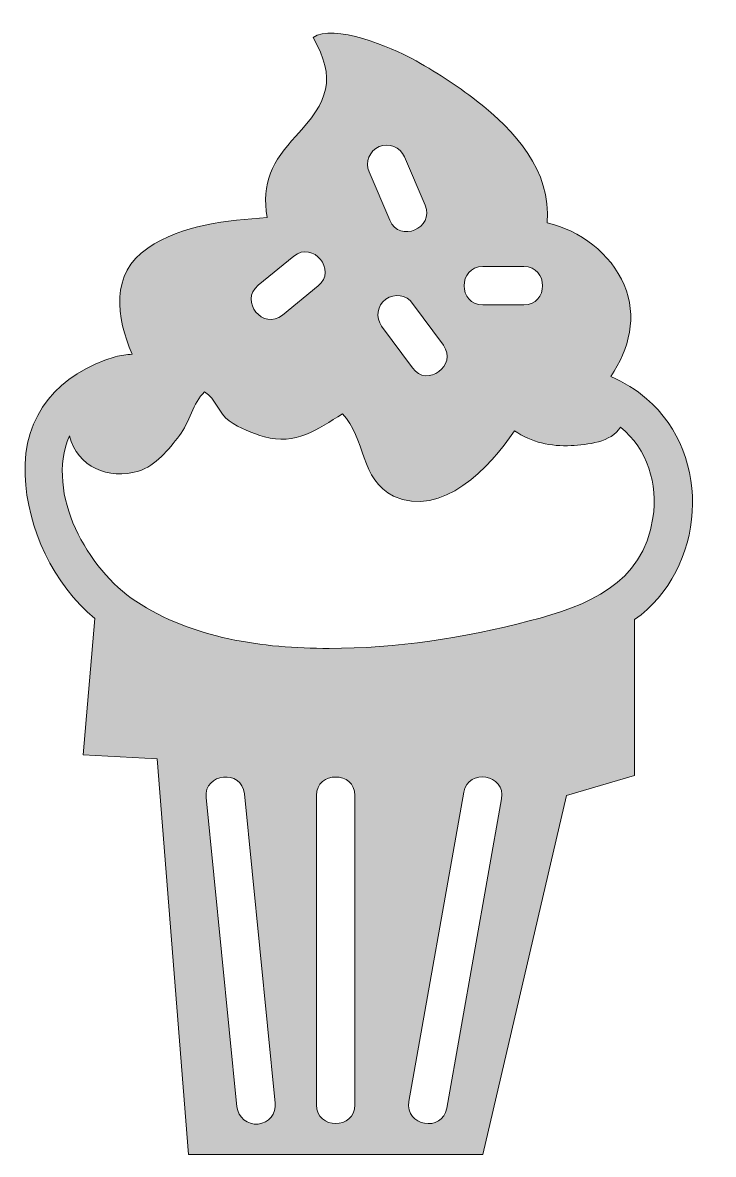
# Model space of a CAD drawing. Header units: inches. Extents: x 0 to 62, y 0 to 103.
import ezdxf

# ---------------------------------------------------------------- set-up
doc = ezdxf.new("R2010")
doc.units = ezdxf.units.IN
doc.header["$MEASUREMENT"] = 0
doc.layers.add('Layer 1', color=7, linetype='Continuous')

msp = doc.modelspace()

# ---------------------------------------------------------------- hatches: boundary and pattern name
at = {"layer": 'Layer 1', "true_color": 0xe80360}
h = msp.add_hatch(color=232, dxfattribs=at)
h.dxf.hatch_style = 2
edge = h.paths.add_edge_path()
edge.add_spline(control_points=[(56.33, 68.47), (55.38, 69.28), (54.3, 69.95), (53.11, 70.48), (54.77, 72.96), (55.52, 75.94), (54.3, 78.78), (53.07, 81.64), (50.34, 83.72), (47.33, 84.4), (47.7, 89.17), (44.42, 92.73), (40.93, 95.47), (39.09, 96.9), (37.12, 98.16), (35.08, 99.28), (33.34, 100.24), (27.92, 102.54), (26.12, 101.18), (28.23, 97.48), (27.52, 95.41), (24.55, 92.25), (22.45, 90.03), (21.4, 87.98), (21.96, 84.89), (18.3, 84.6), (14.26, 84.26), (11.13, 82.12), (7.73, 79.8), (8.26, 75.82), (9.72, 72.5), (9.21, 72.45), (8.69, 72.4), (8.19, 72.26), (3.1, 70.78), (-0.21, 67), (0.01, 61.55), (0.2, 56.75), (2.6, 51.61), (6.33, 48.55), (6.33, 48.55), (5.27, 36.21), (5.27, 36.21), (5.27, 36.21), (11.99, 35.84), (11.99, 35.84), (11.99, 35.84), (14.84, 0), (14.84, 0), (14.84, 0), (41.49, 0), (41.49, 0), (41.49, 0), (49.09, 32.51), (49.09, 32.51), (49.09, 32.51), (55.25, 34.34), (55.25, 34.34), (55.25, 34.34), (55.25, 48.45), (55.25, 48.45), (61.69, 52.98), (62.39, 63.33), (56.33, 68.47)], knot_values=[0, 0, 0, 0, 1, 1, 1, 2, 2, 2, 3, 3, 3, 4, 4, 4, 5, 5, 5, 6, 6, 6, 7, 7, 7, 8, 8, 8, 9, 9, 9, 10, 10, 10, 11, 11, 11, 12, 12, 12, 13, 13, 13, 14, 14, 14, 15, 15, 15, 16, 16, 16, 17, 17, 17, 18, 18, 18, 19, 19, 19, 20, 20, 20, 21, 21, 21, 21], degree=3, periodic=1)
edge = h.paths.add_edge_path()
edge.add_spline(control_points=[(41.49, 80.45), (41.49, 80.45), (45.22, 80.45), (45.22, 80.45), (47.47, 80.45), (47.47, 76.96), (45.22, 76.96), (45.22, 76.96), (41.49, 76.96), (41.49, 76.96), (39.24, 76.96), (39.24, 80.45), (41.49, 80.45)], knot_values=[0, 0, 0, 0, 1, 1, 1, 2, 2, 2, 3, 3, 3, 4, 4, 4, 4], degree=3, periodic=1)
edge = h.paths.add_edge_path()
edge.add_spline(control_points=[(35.12, 71.25), (35.12, 71.25), (32.33, 75.04), (32.33, 75.04), (31.76, 75.82), (31.93, 76.91), (32.7, 77.48), (33.48, 78.05), (34.57, 77.88), (35.14, 77.1), (35.14, 77.1), (37.92, 73.31), (37.92, 73.31), (39.25, 71.5), (36.45, 69.44), (35.12, 71.25)], knot_values=[0, 0, 0, 0, 1, 1, 1, 2, 2, 2, 3, 3, 3, 4, 4, 4, 5, 5, 5, 5], degree=3, periodic=1)
edge = h.paths.add_edge_path()
edge.add_spline(control_points=[(32.11, 91.31), (33, 91.69), (34.02, 91.27), (34.4, 90.39), (34.4, 90.39), (36.27, 85.99), (36.27, 85.99), (37.15, 83.93), (33.95, 82.56), (33.07, 84.63), (33.07, 84.63), (31.19, 89.02), (31.19, 89.02), (30.82, 89.91), (31.23, 90.93), (32.11, 91.31)], knot_values=[0, 0, 0, 0, 1, 1, 1, 2, 2, 2, 3, 3, 3, 4, 4, 4, 5, 5, 5, 5], degree=3, periodic=1)
edge = h.paths.add_edge_path()
edge.add_spline(control_points=[(21.14, 78.74), (21.14, 78.74), (24.37, 81.38), (24.37, 81.38), (26.11, 82.8), (28.32, 80.1), (26.58, 78.68), (26.58, 78.68), (23.34, 76.04), (23.34, 76.04), (21.6, 74.62), (19.4, 77.31), (21.14, 78.74)], knot_values=[0, 0, 0, 0, 1, 1, 1, 2, 2, 2, 3, 3, 3, 4, 4, 4, 4], degree=3, periodic=1)
edge = h.paths.add_edge_path()
edge.add_spline(control_points=[(21.13, 2.75), (20.17, 2.65), (19.32, 3.35), (19.22, 4.31), (19.22, 4.31), (16.42, 32.33), (16.42, 32.33), (16.2, 34.57), (19.67, 34.92), (19.89, 32.68), (19.89, 32.68), (22.69, 4.65), (22.69, 4.65), (22.78, 3.7), (22.09, 2.84), (21.13, 2.75)], knot_values=[0, 0, 0, 0, 1, 1, 1, 2, 2, 2, 3, 3, 3, 4, 4, 4, 5, 5, 5, 5], degree=3, periodic=1)
edge = h.paths.add_edge_path()
edge.add_spline(control_points=[(29.91, 4.48), (29.91, 2.23), (26.42, 2.23), (26.42, 4.48), (26.42, 4.48), (26.42, 32.51), (26.42, 32.51), (26.42, 34.75), (29.91, 34.75), (29.91, 32.51), (29.91, 32.51), (29.91, 4.48), (29.91, 4.48)], knot_values=[0, 0, 0, 0, 1, 1, 1, 2, 2, 2, 3, 3, 3, 4, 4, 4, 4], degree=3, periodic=1)
edge = h.paths.add_edge_path()
edge.add_spline(control_points=[(43.2, 32.2), (43.2, 32.2), (38.23, 4.18), (38.23, 4.18), (37.84, 1.96), (34.41, 2.57), (34.8, 4.78), (34.8, 4.78), (39.77, 32.81), (39.77, 32.81), (40.16, 35.02), (43.59, 34.42), (43.2, 32.2)], knot_values=[0, 0, 0, 0, 1, 1, 1, 2, 2, 2, 3, 3, 3, 4, 4, 4, 4], degree=3, periodic=1)
edge = h.paths.add_edge_path()
edge.add_spline(control_points=[(56.92, 57.67), (56.02, 51.66), (50.97, 49.69), (45.7, 48.33), (39.79, 46.79), (33.67, 45.84), (27.56, 45.84), (21.56, 45.84), (15.15, 46.75), (10.05, 50.12), (5.71, 53), (1.81, 59.82), (4.03, 65.09), (4.75, 62.3), (7.6, 61.08), (10.28, 61.9), (11.88, 62.4), (13.02, 63.85), (14.01, 65.12), (14.92, 66.28), (15.21, 68.14), (16.29, 69.08), (17.29, 68.45), (17.56, 67.16), (18.52, 66.46), (19.46, 65.78), (20.61, 65.34), (21.72, 65.02), (24.48, 64.23), (26.55, 65.68), (28.77, 67.1), (30.91, 64.94), (30.38, 61.07), (33.41, 59.65), (37.79, 57.58), (42.15, 62.28), (44.37, 65.55), (45.91, 64.5), (47.66, 64.13), (49.51, 64.22), (50.95, 64.3), (53.15, 64.51), (53.98, 65.89), (56.43, 63.86), (57.38, 60.77), (56.92, 57.67)], knot_values=[0, 0, 0, 0, 1, 1, 1, 2, 2, 2, 3, 3, 3, 4, 4, 4, 5, 5, 5, 6, 6, 6, 7, 7, 7, 8, 8, 8, 9, 9, 9, 10, 10, 10, 11, 11, 11, 12, 12, 12, 13, 13, 13, 14, 14, 14, 15, 15, 15, 15], degree=3, periodic=1)

# ---------------------------------------------------------------- linework, layer by layer
at = {"layer": 'Layer 1', "lineweight": 0}
for points, knots in [([(56.33, 68.47), (55.38, 69.28), (54.3, 69.95), (53.11, 70.48), (54.77, 72.96), (55.52, 75.94), (54.3, 78.78), (53.07, 81.64), (50.34, 83.72), (47.33, 84.4), (47.7, 89.17), (44.42, 92.73), (40.93, 95.47), (39.09, 96.9), (37.12, 98.16), (35.08, 99.28), (33.34, 100.24), (27.92, 102.54), (26.12, 101.18), (28.23, 97.48), (27.52, 95.41), (24.55, 92.25), (22.45, 90.03), (21.4, 87.98), (21.96, 84.89), (18.3, 84.6), (14.26, 84.26), (11.13, 82.12), (7.73, 79.8), (8.26, 75.82), (9.72, 72.5), (9.21, 72.45), (8.69, 72.4), (8.19, 72.26), (3.1, 70.78), (-0.21, 67), (0.01, 61.55), (0.2, 56.75), (2.6, 51.61), (6.33, 48.55), (6.33, 48.55), (5.27, 36.21), (5.27, 36.21), (5.27, 36.21), (11.99, 35.84), (11.99, 35.84), (11.99, 35.84), (14.84, 0), (14.84, 0), (14.84, 0), (41.49, 0), (41.49, 0), (41.49, 0), (49.09, 32.51), (49.09, 32.51), (49.09, 32.51), (55.25, 34.34), (55.25, 34.34), (55.25, 34.34), (55.25, 48.45), (55.25, 48.45), (61.69, 52.98), (62.39, 63.33), (56.33, 68.47)], [0, 0, 0, 0, 1, 1, 1, 2, 2, 2, 3, 3, 3, 4, 4, 4, 5, 5, 5, 6, 6, 6, 7, 7, 7, 8, 8, 8, 9, 9, 9, 10, 10, 10, 11, 11, 11, 12, 12, 12, 13, 13, 13, 14, 14, 14, 15, 15, 15, 16, 16, 16, 17, 17, 17, 18, 18, 18, 19, 19, 19, 20, 20, 20, 21, 21, 21, 21]), ([(32.11, 91.31), (33, 91.69), (34.02, 91.27), (34.4, 90.39), (34.4, 90.39), (36.27, 85.99), (36.27, 85.99), (37.15, 83.93), (33.95, 82.56), (33.07, 84.63), (33.07, 84.63), (31.19, 89.02), (31.19, 89.02), (30.82, 89.91), (31.23, 90.93), (32.11, 91.31)], [0, 0, 0, 0, 1, 1, 1, 2, 2, 2, 3, 3, 3, 4, 4, 4, 5, 5, 5, 5]), ([(21.14, 78.74), (21.14, 78.74), (24.37, 81.38), (24.37, 81.38), (26.11, 82.8), (28.32, 80.1), (26.58, 78.68), (26.58, 78.68), (23.34, 76.04), (23.34, 76.04), (21.6, 74.62), (19.4, 77.31), (21.14, 78.74)], [0, 0, 0, 0, 1, 1, 1, 2, 2, 2, 3, 3, 3, 4, 4, 4, 4]), ([(41.49, 80.45), (41.49, 80.45), (45.22, 80.45), (45.22, 80.45), (47.47, 80.45), (47.47, 76.96), (45.22, 76.96), (45.22, 76.96), (41.49, 76.96), (41.49, 76.96), (39.24, 76.96), (39.24, 80.45), (41.49, 80.45)], [0, 0, 0, 0, 1, 1, 1, 2, 2, 2, 3, 3, 3, 4, 4, 4, 4]), ([(35.12, 71.25), (35.12, 71.25), (32.33, 75.04), (32.33, 75.04), (31.76, 75.82), (31.93, 76.91), (32.7, 77.48), (33.48, 78.05), (34.57, 77.88), (35.14, 77.1), (35.14, 77.1), (37.92, 73.31), (37.92, 73.31), (39.25, 71.5), (36.45, 69.44), (35.12, 71.25)], [0, 0, 0, 0, 1, 1, 1, 2, 2, 2, 3, 3, 3, 4, 4, 4, 5, 5, 5, 5]), ([(56.92, 57.67), (56.02, 51.66), (50.97, 49.69), (45.7, 48.33), (39.79, 46.79), (33.67, 45.84), (27.56, 45.84), (21.56, 45.84), (15.15, 46.75), (10.05, 50.12), (5.71, 53), (1.81, 59.82), (4.03, 65.09), (4.75, 62.3), (7.6, 61.08), (10.28, 61.9), (11.88, 62.4), (13.02, 63.85), (14.01, 65.12), (14.92, 66.28), (15.21, 68.14), (16.29, 69.08), (17.29, 68.45), (17.56, 67.16), (18.52, 66.46), (19.46, 65.78), (20.61, 65.34), (21.72, 65.02), (24.48, 64.23), (26.55, 65.68), (28.77, 67.1), (30.91, 64.94), (30.38, 61.07), (33.41, 59.65), (37.79, 57.58), (42.15, 62.28), (44.37, 65.55), (45.91, 64.5), (47.66, 64.13), (49.51, 64.22), (50.95, 64.3), (53.15, 64.51), (53.98, 65.89), (56.43, 63.86), (57.38, 60.77), (56.92, 57.67)], [0, 0, 0, 0, 1, 1, 1, 2, 2, 2, 3, 3, 3, 4, 4, 4, 5, 5, 5, 6, 6, 6, 7, 7, 7, 8, 8, 8, 9, 9, 9, 10, 10, 10, 11, 11, 11, 12, 12, 12, 13, 13, 13, 14, 14, 14, 15, 15, 15, 15]), ([(21.13, 2.75), (20.17, 2.65), (19.32, 3.35), (19.22, 4.31), (19.22, 4.31), (16.42, 32.33), (16.42, 32.33), (16.2, 34.57), (19.67, 34.92), (19.89, 32.68), (19.89, 32.68), (22.69, 4.65), (22.69, 4.65), (22.78, 3.7), (22.09, 2.84), (21.13, 2.75)], [0, 0, 0, 0, 1, 1, 1, 2, 2, 2, 3, 3, 3, 4, 4, 4, 5, 5, 5, 5]), ([(43.2, 32.2), (43.2, 32.2), (38.23, 4.18), (38.23, 4.18), (37.84, 1.96), (34.41, 2.57), (34.8, 4.78), (34.8, 4.78), (39.77, 32.81), (39.77, 32.81), (40.16, 35.02), (43.59, 34.42), (43.2, 32.2)], [0, 0, 0, 0, 1, 1, 1, 2, 2, 2, 3, 3, 3, 4, 4, 4, 4]), ([(29.91, 4.48), (29.91, 2.23), (26.42, 2.23), (26.42, 4.48), (26.42, 4.48), (26.42, 32.51), (26.42, 32.51), (26.42, 34.75), (29.91, 34.75), (29.91, 32.51), (29.91, 32.51), (29.91, 4.48), (29.91, 4.48)], [0, 0, 0, 0, 1, 1, 1, 2, 2, 2, 3, 3, 3, 4, 4, 4, 4])]:
    msp.add_open_spline(points, degree=3, knots=knots, dxfattribs=at)

doc.saveas('drawing.dxf')
